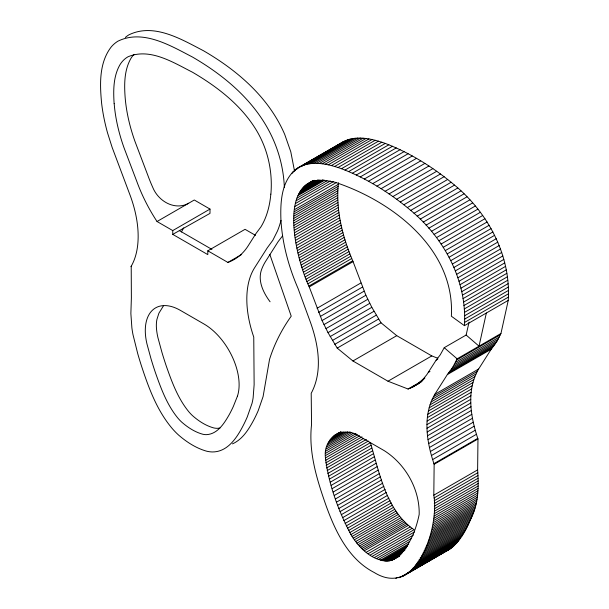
<?xml version="1.0" encoding="UTF-8"?>
<svg xmlns="http://www.w3.org/2000/svg" width="609" height="609" viewBox="0 0 609 609"><rect width="100%" height="100%" fill="white"/><g stroke="black" fill="none" stroke-linecap="round" stroke-linejoin="round"><path stroke-width="0.91" d="M421.398 381.828L412.887 386.913L408.076 389.022L387.979 381.211L352.923 360.977L337.203 348.104L328.007 332.628L322.07 320.555L309.25 286.938C294.977 256.922 273.365 166.691 335.407 182.373C392.881 201.48 455.136 249.233 451.36 316.216L464.439 325.67L508.256 300.374C511.111 255.917 488.258 213.021 454.535 185.098C433.867 167.688 410.565 153.103 385.284 143.412C371.064 138.365 353.448 134.33 340.081 143.709L296.263 169.005C281.289 180.865 280.3 202.127 280.916 219.712C282.294 243.379 288.575 266.597 297.984 288.293L310.514 322.488C318.454 344.877 322.945 371.399 311.207 393.307L311.549 424.595C308.375 452.677 317.061 480.09 326.279 506.216C335.612 531.946 348.736 559.412 374.246 572.521C417.416 599.256 439.355 525.841 433.806 495.178L434.148 464.286C426.65 442.088 422.364 415.582 434.803 394.327L447.371 374.543L453.02 366.831L457.123 358.823L500.941 333.526L508.256 300.374M437.909 358.29L431.796 355.915L396.741 335.673L381.021 322.808L371.825 307.332L365.887 295.258L353.068 261.634C342.494 236.962 335.43 209.74 338.52 182.753M401.841 576.731L445.659 551.427C459.399 544.712 466.052 529.701 472.005 516.47C478.666 501.915 478.758 485.533 477.623 469.882L477.966 438.982C470.468 416.792 466.182 390.285 478.621 369.031L491.189 349.246L496.837 341.535L500.941 333.526M325.465 457.938C322.587 437.589 343.91 424.443 360.513 436.95L384.233 450.645C405.449 464.073 419.761 489.172 419.182 514.43C415.642 531.672 407.847 551.594 391.557 560.356C374.383 563.668 359.127 548.146 350.921 534.58C338.376 510.799 328.753 484.688 325.465 457.938L361.982 436.859M464.439 325.67C467.293 281.213 444.441 238.317 410.717 210.394C390.049 192.984 366.747 178.399 341.466 168.708C327.246 163.661 309.631 159.627 296.263 169.005M270.876 194.157C272.253 178.696 270.251 162.938 264.991 148.337A63.694 36.776 60 0 0 261.984 140.938A61.227 35.352 60 0 0 256.914 131.118C241.826 105.654 217.695 86.996 192.505 72.235C173.337 62.529 150.103 47.586 128.096 56.744A61.227 35.352 60 0 0 123.026 60.71A63.694 36.776 60 0 0 120.019 64.645C113.236 76.353 113.259 90.543 114.134 103.659M486.347 313.018L479.032 346.171L466.136 335.034L469.075 322.077M281.008 220.374A150.004 86.607 60 0 1 277.476 231.001L272.847 240.235L267.199 247.947L254.631 267.724A92.949 53.668 60 0 0 253.755 337.051L254.136 384.698L253.123 397.86A92.72 53.531 60 0 1 252.027 403.341L247.277 416.906A289.914 167.384 60 0 1 243.95 424.092C237.655 436.539 228.352 451.87 212.602 451.954A52.869 30.526 60 0 1 206.466 451.147C196.052 448.155 186.666 442.088 178.544 435.024A52.869 30.526 60 0 1 172.408 428.744C156.795 410.397 148.429 387.286 141.06 364.684A289.914 167.384 60 0 1 137.733 353.662L132.983 334.615A92.713 53.531 60 0 1 131.887 327.87L130.874 313.536L131.377 297.991L131.217 266.224A92.949 53.668 60 0 0 130.341 195.885L112.163 147.462L107.534 132.884A150.004 86.607 60 0 1 101.665 103.667C99.792 84.659 98.917 62.902 111.219 46.954A80.068 46.231 60 0 1 117.925 41.184C142.917 28.927 170.467 45.629 192.505 57.056C222.216 74.306 249.926 97.052 267.085 127.296A80.068 46.223 60 0 1 273.791 140.816C280.102 155.561 283.756 171.449 284.35 187.481M466.136 335.034L444.227 347.686L440.216 354.88L436.113 360.178L426.78 374.71L423.308 378.935L417.34 384.172M131.217 266.224L131.034 266.704M181.368 231.983L183.743 227.865M282.477 235.987L278.153 241.621L265.585 261.406A92.949 53.668 60 0 0 261.801 268.942C257.264 280.399 263.248 292.617 270.076 301.767M163.41 305.916L158.903 313.201L156.932 319.36A43.62 35.314 28.4 0 0 156.452 328.19A49.573 28.623 60 0 0 157.944 337.706L161.964 352.451A261.307 150.865 60 0 0 166.272 366.009C171.898 382.049 177.919 398.514 188.851 411.806A32.688 18.871 60 0 0 192.528 415.665C198.663 421.093 205.819 425.76 213.782 427.937A32.688 18.871 60 0 0 217.459 428.325L219.948 428.074M338.931 144.622L340.081 143.709M114.188 103.682A128.636 74.268 60 0 0 124.091 147.957L136.896 181.672A114.423 66.061 60 0 0 157.031 221.509L194.279 200.003L209.998 209.077L209.998 213.378L172.75 234.374L172.75 230.583L209.998 209.077M298.098 167.78L343.857 141.402M302.087 165.77L345.904 140.473M294.535 170.383L297.778 168.503M301.029 166.63L302.65 165.694M304.272 164.757L305.893 163.821M311.572 160.54L313.201 159.604M321.316 154.922L323.744 153.514M325.373 152.577L326.995 151.641M332.674 148.36L334.295 147.424M335.917 146.487L337.538 145.551M304.234 164.993L348.051 139.697M292.914 171.898L295.342 170.49M306.487 164.361L350.304 139.065M291.391 173.557L293.013 172.621M308.839 163.89L352.657 138.593M311.298 163.562L355.116 138.266M313.863 163.395L357.681 138.098M316.528 163.372L360.345 138.076M319.291 163.509L363.109 138.213M322.161 163.798L365.979 138.494M325.13 164.232L368.947 138.936M328.198 164.826L372.015 139.53M331.365 165.572L375.182 140.276M334.638 166.463L378.455 141.166M307.157 184.009L312.326 181.002M306.099 184.74L312.584 180.987M305.086 185.532L314.008 180.378M311.907 181.741L314.343 180.333M304.119 186.392L313.856 180.766M313.232 181.337L314.853 180.401M303.198 187.306L314.564 180.751M338.003 167.513L381.82 142.217M302.323 188.295L315.31 180.797M301.493 189.338L317.723 179.967M300.831 190.267L318.682 179.959M300.191 191.241L319.672 179.998M299.59 192.261L320.684 180.081M341.466 168.708L385.284 143.412M299.011 193.335L322.542 179.746M298.463 194.446L323.623 179.929M297.953 195.611L324.726 180.15M345.029 170.056L388.846 144.759M297.009 198.07L327.033 180.736M172.75 234.374L207.806 254.615L207.806 250.817L245.046 229.319L255.498 235.348M296.195 200.704L330.276 181.025M348.691 171.555L392.508 146.251M295.494 203.505L333.633 181.49M294.923 206.481L336.305 182.593M352.444 173.2L396.261 147.903M294.474 209.625L338.292 184.329M356.303 174.996L400.121 149.692M294.254 211.711L338.071 186.415M294.086 213.858L337.904 188.562M360.246 176.937L404.064 151.641M293.964 216.066L337.782 190.762M293.903 218.319L337.721 193.023M364.296 179.031L408.114 153.734M293.881 220.625L337.698 195.329M293.919 222.978L337.736 197.674M207.806 250.817L227.903 262.426L241.689 254.463M368.437 181.269L412.255 155.973M294.002 225.368L337.82 200.072M294.132 227.796L337.949 202.5M372.678 183.659L416.495 158.355M294.307 230.263L338.124 204.967M294.535 232.76L338.353 207.463M376.918 186.164L420.735 160.867M294.809 235.28L338.627 209.983M295.129 237.83L338.947 212.533M381.059 188.706L424.876 163.41M295.502 240.395L339.32 215.099M385.109 191.287L428.926 165.991M295.913 242.983L339.731 217.687M296.37 245.579L340.187 220.283M389.06 193.906L432.877 168.609M296.872 248.19L340.69 222.894M297.375 250.603L341.192 225.307M392.912 196.562L436.729 171.266M297.915 253.024L341.733 227.728M298.494 255.437L342.311 230.141M396.665 199.25L440.482 173.953M299.103 257.851L342.92 232.554M400.326 201.982L444.144 176.686M299.742 260.264L343.56 234.967M300.42 262.669L344.237 237.373M403.889 204.746L447.706 179.449M301.128 265.067L344.945 239.771M301.866 267.458L345.684 242.154M407.352 207.555L451.17 182.251M302.643 269.833L346.46 244.536M303.442 272.2L347.259 246.904M410.717 210.394L454.535 185.098M304.279 274.552L348.097 249.256M413.991 213.272L457.808 187.975M305.139 276.897L348.957 251.593M306.03 279.219L349.848 253.915M417.157 216.187L460.975 190.891M306.951 281.518L350.769 256.222M307.895 283.809L351.713 258.513M420.225 219.133L464.043 193.837M308.87 286.07L352.687 260.774M309.25 286.938L353.068 261.634M423.194 222.125L467.012 196.829M426.064 225.147L469.882 199.851M428.827 228.208L472.645 202.911M431.492 231.306L475.309 206.009M434.057 234.435L477.875 209.138M436.516 237.601L480.334 212.297M317.068 308.268L360.886 282.972M438.868 240.799L482.686 215.495M318.629 312.379L362.446 287.083M441.122 244.026L484.939 218.73M320.296 316.474L364.113 291.178M443.268 247.284L487.086 221.988M322.07 320.555L365.887 295.258M445.316 250.573L489.134 225.277M323.95 324.612L367.767 299.316M447.257 253.892L491.075 228.596M449.092 257.242L492.909 231.945M325.929 328.639L369.747 303.343M450.82 260.614L494.637 235.31M328.007 332.628L371.825 307.332M452.449 264.002L496.266 238.705M330.169 336.579L373.987 311.283M453.964 267.42L497.781 242.123M332.43 340.477L376.248 315.18M455.38 270.853L499.197 245.556M334.775 344.321L378.592 319.025M456.697 274.301L500.514 249.005M457.899 277.765L501.717 252.469M337.203 348.104L381.021 322.808M459.003 281.244L502.821 255.947M460.008 284.723L503.826 259.426M460.906 288.209L504.724 262.913M461.706 291.696L505.523 266.392M462.406 295.175L506.224 269.878M352.923 360.977L396.741 335.673M463.007 298.646L506.825 273.35M463.518 302.11L507.335 276.813M463.921 305.558L507.739 280.262M464.241 308.984L508.058 283.687M464.461 312.387L508.279 287.09M464.591 315.767L508.408 290.463M464.629 319.108L508.446 293.804M464.576 322.412L508.393 297.108M387.979 381.211L431.796 355.915M436.113 360.178L437.734 359.241M428.348 372.396L429.969 371.46M423.308 378.935L424.937 377.999M456.59 360.041L500.408 334.744M421.42 380.823L423.856 379.422M408.076 389.022L422.684 380.587M419.434 382.574L421.862 381.165M410.519 388.047L420.263 382.422M412.887 386.913L418.566 383.632M455.463 362.401L499.281 337.104M454.276 364.662L498.093 339.365M334.79 435.077L338.848 432.74M453.02 366.831L496.837 341.535M333.435 436.09L340.736 431.872M339.38 432.938L341.002 431.994M332.171 437.247L341.101 432.093M331.014 438.541L342.372 431.979M451.703 368.909L495.52 343.613M329.949 439.964L343.742 432.002M450.317 370.889L494.135 345.585M328.997 441.525L345.219 432.154M448.879 372.761L492.696 347.465M328.144 443.207L347.617 431.964M447.371 374.543L491.189 349.246M327.406 445.012L350.129 431.895M326.789 446.93L351.134 432.87M326.287 448.947L353.06 433.486M325.899 451.063L355.922 433.73M325.632 453.271L357.285 435.001M325.488 455.57L359.569 435.892M434.803 394.327L478.621 369.031M433.387 396.748L477.205 371.444M325.564 460.374L363.702 438.358M432.101 399.314L475.918 374.017M430.959 402.031L474.776 376.735M325.785 462.87L366.359 439.447M429.954 404.894L473.772 379.597M326.127 465.413L368.323 441.053M429.094 407.885L472.911 382.589M326.584 468.001L370.401 442.705C379.62 473.269 386.022 510.342 414.074 529.723L370.257 555.02M428.378 411.006L472.196 385.703M327.162 470.628L370.98 445.331M427.807 414.242L471.625 388.945M327.863 473.437L371.68 448.14M427.389 417.599L471.206 392.303M328.594 476.215L372.411 450.919M427.122 421.055L470.94 395.759M329.385 479.138L373.203 453.842M427 424.61L470.818 399.314M330.253 482.199L374.071 456.902M427.031 428.256L470.848 402.96M331.182 485.373L374.999 460.077M427.206 431.987L471.023 406.683M332.171 488.646L375.989 463.35M427.541 435.785L471.358 410.481M333.222 492.011L377.04 466.715M428.013 439.645L471.83 414.348M334.333 495.444L378.151 470.148M428.645 443.565L472.462 418.261M335.49 498.931L379.308 473.635M429.414 447.524L473.231 422.227M336.579 502.113L380.397 476.817M430.335 451.528L474.152 426.224M337.713 505.295L381.531 479.999M338.878 508.469L382.696 483.173M431.393 455.555L475.21 430.251M340.073 511.606L383.891 486.309M432.596 459.597L476.413 434.301M341.299 514.689L385.116 489.392M433.928 463.655L477.745 438.358M434.148 464.286L477.966 438.982M342.54 517.703L386.357 492.407M343.811 520.634L387.628 495.338M345.09 523.451L388.907 498.154M346.255 525.902L390.072 500.606M347.427 528.247L391.244 502.95M348.599 530.477L392.417 505.173M349.764 532.586L393.581 507.289M350.921 534.58L394.739 509.284M352.063 536.453L395.88 511.157M353.19 538.204L397.007 512.907M354.301 539.833L398.119 514.536M433.806 495.178L477.623 469.882M355.58 541.607L399.397 516.31M433.989 498.025L477.806 472.721M356.836 543.236L400.653 517.932M358.069 544.728L401.887 519.431M434.133 500.811L477.951 475.515M359.295 546.113L403.112 520.809M434.24 503.544L478.057 478.248M360.52 547.392L404.338 522.096M434.301 506.208L478.118 480.912M361.746 548.587L405.564 523.291M362.994 549.721L406.812 524.425M434.324 508.789L478.141 483.493M364.273 550.795L408.091 525.498M434.308 511.294L478.126 485.997M366.192 552.294L410.009 526.998M434.247 513.714L478.065 488.418M368.186 553.703L412.004 528.406M434.141 516.044L477.958 490.747M433.996 518.282L477.814 492.986M433.806 520.429L477.623 495.132M372.373 556.245L414.569 531.885M433.57 522.492L477.387 497.195M374.489 557.471L413.442 534.984M433.296 524.463L477.113 499.167M376.56 558.537L411.448 538.394M432.969 526.359L476.786 501.055M378.554 559.435L409.393 541.629M432.603 528.178L476.421 502.882M432.2 529.937L476.017 504.64M380.48 560.151L408.068 544.225M407.033 545.321L408.662 544.385M381.752 560.546L406.903 546.022M431.751 531.657L475.568 506.361M405.868 547.148L407.497 546.212M383 560.859L405.716 547.742M431.256 533.339L475.073 508.043M404.673 548.899L406.294 547.963M384.233 561.079L404.513 549.371M403.447 550.574L405.076 549.638M385.451 561.216L404.932 549.973M430.723 535.014L474.54 509.71M386.677 561.247L403.828 551.214M430.144 536.681L473.962 511.377M387.91 561.178L402.564 552.683M389.166 560.996L401.339 553.969M390.445 560.699L400.182 555.081M429.535 538.356L473.353 513.06M391.557 560.356L398.941 556.108M392.683 559.907L399.39 556.047M393.825 559.351L399.504 556.07M428.881 540.046L472.698 514.75M428.188 541.766L472.005 516.47M427.449 543.51L471.267 518.206M426.681 545.276L470.498 519.972M425.866 547.057L469.684 521.761M425.013 548.869L468.831 523.573M424.123 550.688L467.94 525.392M423.194 552.523L467.012 527.227M422.227 554.357L466.045 529.061M421.215 556.184L465.032 530.888M420.164 558.004L463.982 532.7M419.076 559.793L462.893 534.496M417.949 561.551L461.767 536.255M416.784 563.264L460.602 537.968M415.582 564.924L459.399 539.627M414.348 566.522L458.166 541.226M413.069 568.045L456.887 542.748M395.82 578.375L397.449 577.439M411.768 569.491L455.585 544.195M410.42 570.839L454.238 545.542M398.849 577.774L400.471 576.837M409.05 572.095L452.868 546.798M400.349 577.309L406.036 574.028M407.657 573.092L412.521 570.283M414.15 569.346L415.772 568.41M418.208 567.002L419.829 566.066M421.451 565.129L423.072 564.193M425.508 562.785L427.13 561.848M428.751 560.912L430.373 559.976M432.002 559.039L434.43 557.631M436.059 556.695L437.681 555.758M439.302 554.822L444.167 552.013M407.657 573.244L451.475 547.948M403.325 576.03L450.051 548.991M188.661 203.246L186.521 204.304A29.247 23.858 52 0 1 182.982 205.454C170.299 208.156 157.754 199.288 152.95 187.846A114.423 66.061 60 0 1 147.85 175.346L135.053 141.631A128.636 74.268 60 0 1 125.142 97.364C124.152 84.248 124.213 70.035 130.973 58.319A63.694 36.776 60 0 1 133.98 54.384M232.463 443.877C242.824 439.272 248.974 428.926 254.105 419.35A289.336 167.049 60 0 0 258.277 410.474L263.096 396.535L269.536 359.394A89.98 51.285 -59.4 0 1 291.224 316.178L269.802 254.356M179.32 230.583L211.932 249.408M157.031 221.509L172.75 230.583M444.227 347.686L457.123 358.823M294.497 170.908L290.79 151.801L284.746 134.498A80.068 46.223 60 0 0 278.039 120.97C260.88 90.726 233.171 67.98 203.459 50.73C181.421 39.303 153.871 22.602 128.88 34.858A80.068 46.231 60 0 0 125.317 37.453M227.903 262.426A114.423 66.061 60 0 0 248.175 245.8L255.932 233.582L260.903 226.936A128.636 74.268 60 0 0 270.822 194.119M237.411 396.231L233.392 406.332A261.307 150.865 60 0 1 229.083 414.919C224.142 423.499 217.512 434.095 206.504 434.643A32.688 18.871 60 0 1 202.827 434.255C194.865 432.086 187.709 427.411 181.573 421.991A32.688 18.871 60 0 1 177.897 418.132C166.965 404.84 160.943 388.375 155.318 372.335A261.307 150.865 60 0 1 151.009 358.77L146.99 344.024A49.573 28.623 60 0 1 180.34 310.354L204.061 324.041A49.573 28.623 60 0 1 237.411 396.231"/></g></svg>
